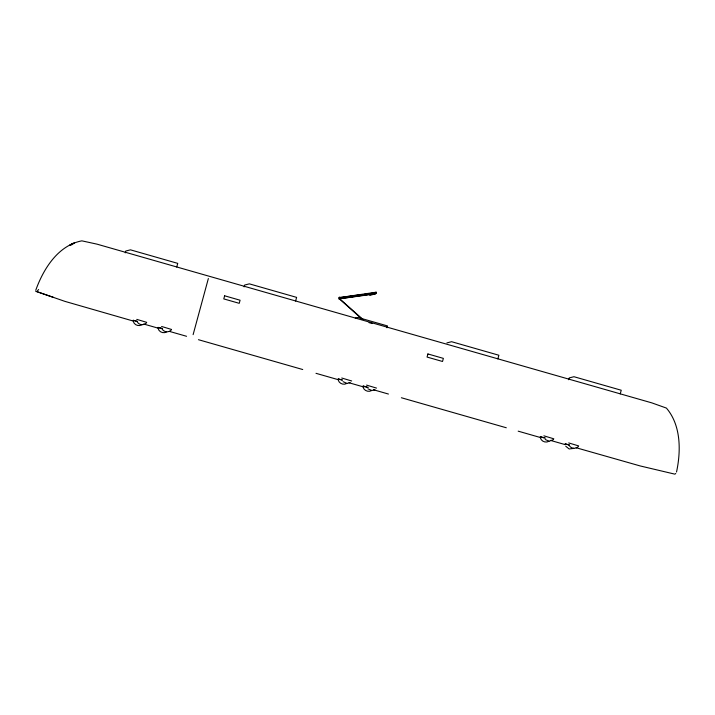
<?xml version="1.0" encoding="UTF-8"?>
<svg xmlns="http://www.w3.org/2000/svg" width="715" height="715" viewBox="0 0 715 715"><rect width="100%" height="100%" fill="white"/><g stroke="black" fill="none" stroke-linecap="round" stroke-linejoin="round"><path stroke-width="1.07" d="M375.84 293.356L375.643 292.292L339.777 297.538M353.049 296.35L350.672 297.1M208.36 278.537L193.122 334.638M35.75 290.254C43.401 268.929 58.058 245.343 81.859 240.848L96.954 244.137L651.83 402.876L666.407 408.077C681.073 425.246 681.064 450.852 676.533 472.007M125.25 252.86L125.751 251.037L130.461 249.839L177.74 263.37L176.721 267.026M244.128 286.876L244.637 285.044L249.347 283.855L296.618 297.377L295.608 301.042M376.251 292.238L374.052 294.366L375.876 293.615L376.251 292.238L371.005 293.499M386.976 327.765L387.485 325.933L357.849 317.451L355.275 318.104M497.854 358.894L498.873 355.239L451.594 341.707L446.893 342.905M568.747 379.737L569.256 377.904L573.966 376.716L621.237 390.238L620.227 393.902M350.582 296.412L352.888 295.947M37.439 290.889L38.637 289.521M372.452 294.267L339.688 298.79M372.783 293.114L369.825 295.438L375.876 293.615M675.738 473.491L674.889 474.152L640.202 465.948L576.147 447.742M146.334 323.091C143.751 325.683 138.924 325.119 137.182 321.839M171.171 330.196C168.588 332.788 163.762 332.225 162.019 328.945M553.446 439.555L549.174 441.235L545.188 439.502M578.283 446.661C575.709 449.252 570.874 448.698 569.14 445.409M141.776 324.833C138.621 326.71 134.098 324.95 133.258 321.303M166.613 331.939C163.458 333.816 158.936 332.055 158.095 328.408M346.739 383.472C343.584 385.34 339.062 383.589 338.222 379.942M350.118 382.614L347.025 383.401L343.039 381.667M371.577 390.578C368.422 392.446 363.899 390.694 363.059 387.047M374.955 389.72L371.863 390.506L367.876 388.772M548.897 441.298C545.733 443.175 541.21 441.414 540.379 437.777M573.734 448.403L569.176 448.975L565.762 446.267M136.762 319.364L146.709 322.349M161.599 326.469L171.546 329.454M339.848 297.038L338.66 297.637L338.749 298.968M341.725 378.003L351.673 380.979M366.563 385.108L376.51 388.093M543.874 435.828L553.83 438.813M568.711 442.934L578.667 445.919M339.929 298.673L374.714 293.588M339.589 297.655L362.487 294.5M364.659 294.196L367.93 293.749M370.111 293.445L372.542 293.454M374.052 293.087L374.964 293.347M368.985 322.617L372.157 323.52M137.468 321.384L133.133 320.284L137.217 321.446M162.305 328.489L157.97 327.39L162.055 328.551M342.431 380.023L338.106 378.914L342.181 380.085M368.288 387.423L362.943 386.02L367.018 387.19M545.608 438.143L540.254 436.749L544.329 437.92M569.426 444.962L565.091 443.854L569.176 445.025M132.91 320.946L64.949 301.381L35.848 291.291L53.598 297.431M143.644 324.011L158.667 328.31M169.401 331.385L186.57 336.291M198.457 339.697L302.731 369.53M315.994 373.319L338.365 379.719M349.018 382.766L363.935 387.038M373.525 389.773L388.442 394.045M401.383 397.746L506.3 427.767M518.187 431.163L540.728 437.616M550.389 440.377L565.413 444.676M340.188 299.21L362.961 319.516M339.84 299.299L361.799 318.881M341.037 297.628L341.153 298.182M224.626 295.796L223.777 298.906L239.23 303.321L240.079 300.22L224.626 295.796M427.91 353.952L427.061 357.062L442.522 361.477L443.372 358.376L427.91 353.952M72.215 243.565L69.561 245.37L71.706 244.825L74.36 243.02L72.215 243.565"/></g></svg>
